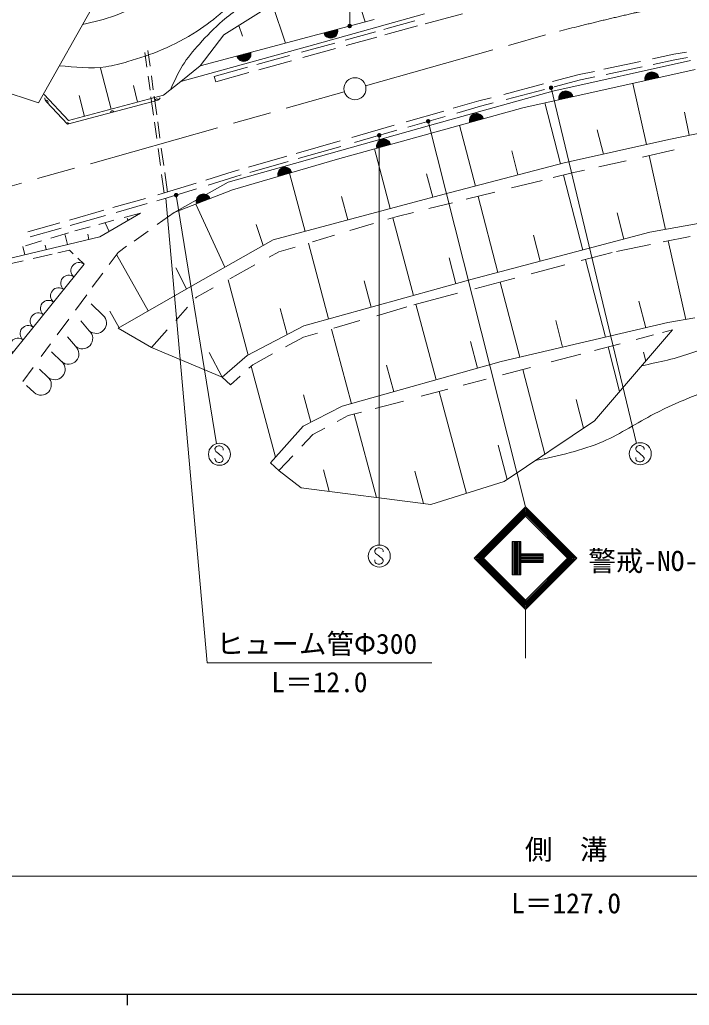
# Model space of a CAD drawing. Units: millimetres, scale not verified. Extents: x 40000 to 680000, y 20000 to 380000.
# Drawn here: x 158229 to 219063, y 204000 to 293484 of the extents above; entities that cross this region are included whole.
import ezdxf
from ezdxf.enums import TextEntityAlignment as Align

# ---------------------------------------------------------------- set-up
doc = ezdxf.new("R2010")
doc.units = ezdxf.units.MM
doc.header["$LTSCALE"] = 1000
doc.linetypes.add('CHAIN', pattern=[18.5, 12, -1.5, 3.5, -1.5])
for name, color, linetype, lineweight in [('M-BGD', 7, 'Continuous', 13), ('M-BMK', 2, 'CHAIN', 13), ('M-BMK-SRVR', 3, 'Continuous', 13), ('M-STR-STR3', 7, 'Continuous', 13), ('M-STR-STRC', 7, 'Continuous', 13), ('M-TTL-BAND', 7, 'Continuous', 25)]:
    doc.layers.add(name, color=color, linetype=linetype, lineweight=lineweight)
doc.styles.add('ＭＳ ゴシック', font='')
doc.styles.get('ＭＳ ゴシック').set_extended_font_data('MS Gothic')

# ---------------------------------------------------------------- blocks, each defined once
blk = doc.blocks.new('filled_dot')
at = {"color": 0, "linetype": 'Continuous', "lineweight": -2, "const_width": 1.25}
blk.add_lwpolyline([(-0.625, 0, 1), (0.625, 0, 1)], format="xyb", close=True, dxfattribs=at)

msp = doc.modelspace()

# ---------------------------------------------------------------- linework, layer by layer
at = {"layer": 'M-BGD'}
for p, q in [((166769, 298051), (159930, 285928)), ((189627, 293291), (187961, 298289)), ((176776, 292114), (185146, 297351)), ((181193, 294878), (182366, 291359)), ((185055, 291220), (195004, 294028)), ((195067, 293109), (198455, 294029)), ((190434, 293505), (174636, 289304)), ((178140, 292968), (178463, 291998)), ((191301, 292603), (191697, 292713)), ((191697, 292713), (194132, 293373)), ((191830, 292230), (194363, 292918)), ((174636, 289304), (176776, 292114)), ((187798, 291631), (190553, 292395)), ((187883, 291135), (190687, 291913)), ((191409, 292114), (191830, 292230)), ((172880, 287867), (185055, 291220)), ((183837, 290532), (186853, 291368)), ((183953, 290045), (186913, 290866)), ((169783, 289181), (169601, 290511)), ((170075, 289259), (169878, 290699)), ((179771, 289404), (182745, 290229)), ((215713, 289926), (217656, 290342)), ((217656, 290342), (218814, 290536)), ((217750, 289851), (218910, 290045)), ((166530, 285354), (165579, 289092)), ((172880, 287867), (174636, 289304)), ((175906, 288331), (178928, 289170)), ((179945, 288933), (182933, 289762)), ((206655, 286997), (219179, 289767)), ((211300, 288980), (214643, 289696)), ((211509, 288513), (214785, 289216)), ((215766, 289426), (217750, 289851)), ((170073, 287073), (169898, 288344)), ((170368, 287132), (170196, 288383)), ((175906, 288331), (176040, 287850)), ((176040, 287850), (179034, 288680)), ((219583, 288959), (203943, 285496)), ((206631, 287862), (209072, 288503)), ((209072, 288503), (210448, 288797)), ((209188, 288016), (210474, 288292)), ((159930, 285928), (153943, 287913)), ((168945, 285999), (168564, 287497)), ((171284, 286622), (172880, 287867)), ((202221, 286704), (205828, 287651)), ((206787, 287386), (209188, 288016)), ((213935, 287708), (215180, 282154)), ((160459, 286686), (162663, 284323)), ((162663, 284323), (171284, 286622)), ((164114, 284710), (163633, 286600)), ((170383, 284811), (170155, 286478)), ((170681, 284848), (170447, 286552)), ((195459, 283880), (206655, 286997)), ((199949, 286107), (201061, 286399)), ((202410, 286237), (205909, 287155)), ((162566, 283987), (160653, 286038)), ((170691, 286154), (162566, 283987)), ((203943, 285496), (187090, 280821)), ((197625, 285440), (199949, 286107)), ((197943, 285011), (200081, 285625)), ((200081, 285625), (201237, 285929)), ((207369, 280391), (205931, 285936)), ((193328, 284207), (196764, 285193)), ((193477, 283729), (196878, 284706)), ((230087, 285265), (217217, 282610)), ((219044, 282987), (218612, 285081)), ((170675, 282689), (170470, 284183)), ((170970, 282744), (170768, 284217)), ((177164, 278744), (195459, 283880)), ((188403, 282792), (192263, 283901)), ((204191, 249263), (195339, 284264)), ((198194, 283901), (199625, 278383)), ((188648, 282343), (192489, 283445)), ((211271, 281277), (210702, 283474)), ((183350, 281342), (187334, 282485)), ((183526, 280872), (187397, 281984)), ((217217, 282610), (207694, 280475)), ((171008, 280261), (170799, 281783)), ((171311, 280262), (171095, 281836)), ((179027, 280100), (182512, 281101)), ((191899, 276339), (190450, 281753)), ((203497, 279387), (202931, 281569)), ((214814, 281011), (217697, 281657)), ((215407, 281144), (216910, 274440)), ((187090, 280821), (177568, 278051)), ((179141, 279613), (182607, 280608)), ((207694, 280475), (196786, 277647)), ((210854, 280124), (213339, 280681)), ((171353, 277749), (171123, 279420)), ((171643, 277839), (171401, 279602)), ((175148, 278928), (177625, 279698)), ((175359, 278470), (177769, 279219)), ((177625, 279698), (178181, 279858)), ((177769, 279219), (178357, 279388)), ((182755, 279560), (184171, 274270)), ((195763, 277373), (195194, 279498)), ((206697, 279149), (208426, 279580)), ((207631, 279382), (209395, 272575)), ((208426, 279580), (209537, 279829)), ((171176, 277694), (174265, 278654)), ((172258, 275973), (177164, 278744)), ((202909, 278205), (205697, 278900)), ((170779, 277580), (171176, 277694)), ((171319, 277214), (174291, 278138)), ((177568, 278051), (172258, 275973)), ((196786, 277647), (181261, 273492)), ((188035, 275305), (187466, 277430)), ((198796, 277179), (201400, 277829)), ((199868, 277447), (201661, 270530)), ((166704, 276420), (169670, 277265)), ((167007, 275986), (169812, 276785)), ((170685, 277034), (171319, 277214)), ((174225, 276743), (176859, 271011)), ((195402, 276334), (197551, 276869)), ((162760, 275296), (165877, 276184)), ((162813, 274792), (166030, 275708)), ((165524, 273778), (169196, 275928)), ((169196, 275928), (167720, 275526)), ((170711, 274876), (172258, 275973)), ((191672, 275362), (192519, 275615)), ((192519, 275615), (194008, 275986)), ((213118, 273558), (212499, 275943)), ((215486, 274184), (223508, 275627)), ((158967, 274216), (161880, 275046)), ((166792, 275273), (165418, 274899)), ((165994, 275056), (166356, 274265)), ((167994, 275427), (168082, 275276)), ((180344, 272975), (179701, 274895)), ((188218, 274332), (190379, 274977)), ((192124, 275497), (194011, 268449)), ((159190, 273760), (161998, 274559)), ((162675, 274136), (161065, 273654)), ((162344, 274037), (162573, 273074)), ((164637, 274686), (163253, 274309)), ((164408, 274002), (164519, 273538)), ((168618, 273392), (169890, 274293)), ((184845, 273326), (186822, 273916)), ((199326, 269913), (215486, 274184)), ((205528, 271552), (204916, 273913)), ((153976, 271024), (165524, 273778)), ((160210, 273397), (158758, 272962)), ((160533, 273008), (160628, 272610)), ((181261, 273492), (173989, 269394)), ((184455, 273210), (186298, 266324)), ((215535, 273075), (212438, 272452)), ((219128, 273798), (216696, 273309)), ((217144, 273399), (218742, 266268)), ((158506, 272887), (158683, 272146)), ((159451, 271805), (161176, 272201)), ((161699, 272321), (162758, 272564)), ((162758, 272564), (163093, 272238)), ((166356, 271263), (167167, 272362)), ((169912, 267044), (167024, 272168)), ((167167, 272362), (167939, 272910)), ((180887, 271926), (181757, 272405)), ((181757, 272405), (183241, 272848)), ((212051, 272350), (209247, 271610)), ((154841, 259838), (164081, 271276)), ((156672, 271168), (158546, 271598)), ((163519, 271823), (164081, 271276)), ((177320, 269962), (179606, 271220)), ((197867, 269512), (197239, 271858)), ((207758, 271216), (204686, 270405)), ((209620, 271708), (211447, 264662)), ((164828, 269192), (165782, 270485)), ((173378, 269041), (172422, 270969)), ((173989, 269394), (167179, 265469)), ((178993, 263039), (177163, 269875)), ((184032, 265700), (199326, 269913)), ((190154, 267387), (189511, 269789)), ((203206, 270014), (199572, 269054)), ((201885, 269665), (203654, 262842)), ((163284, 267100), (164314, 268495)), ((174300, 268299), (175820, 269136)), ((198013, 268643), (194030, 267591)), ((165799, 266643), (164722, 267674)), ((174200, 268188), (174300, 268299)), ((194225, 267648), (196061, 260788)), ((215099, 265516), (214472, 267937)), ((166415, 267014), (167274, 265524)), ((172401, 266182), (173479, 267384)), ((182536, 264910), (181907, 267257)), ((193411, 267410), (190668, 266608)), ((161641, 264872), (162680, 266281)), ((164547, 265241), (163769, 266132)), ((189142, 266161), (186780, 265471)), ((201960, 262446), (217111, 265986)), ((207550, 263752), (206923, 266173)), ((217111, 265986), (219566, 266411)), ((167179, 265469), (170193, 263720)), ((170193, 263720), (171628, 265320)), ((178895, 262988), (184032, 265700)), ((185296, 265036), (184023, 264664)), ((186545, 265402), (188359, 258623)), ((210456, 257065), (217536, 265325)), ((217536, 265325), (216628, 265085)), ((160183, 262896), (161042, 264061)), ((163294, 263839), (162563, 264702)), ((184023, 264664), (182390, 263781)), ((199816, 261843), (199170, 264259)), ((212785, 264069), (210451, 263452)), ((215814, 264870), (214235, 264452)), ((162042, 262437), (161133, 263328)), ((176612, 261030), (170193, 263720)), ((175436, 263257), (176612, 261030)), ((181195, 263135), (179397, 262163)), ((209205, 263122), (206527, 262414)), ((211677, 263776), (212729, 259717)), ((215108, 262493), (214901, 263294)), ((176612, 261030), (178895, 262988)), ((187516, 258386), (201960, 262446)), ((158520, 260642), (159459, 261915)), ((160790, 261035), (160040, 261758)), ((179397, 262163), (179045, 261843)), ((181473, 253772), (179261, 262038)), ((192210, 259706), (191564, 262121)), ((204644, 261916), (202082, 261239)), ((203942, 261731), (205939, 254028)), ((177368, 260322), (176612, 261030)), ((178258, 261129), (177368, 260322)), ((200601, 260847), (198506, 260293)), ((159537, 259632), (158862, 260272)), ((197121, 259927), (194717, 259291)), ((196347, 259722), (198822, 250475)), ((184668, 256943), (184007, 259411)), ((193093, 258862), (190518, 258181)), ((209458, 256394), (208783, 258998)), ((183976, 256593), (187516, 258386)), ((189284, 257854), (188082, 257537)), ((188082, 257537), (187062, 256996)), ((188612, 257677), (190641, 250099)), ((202243, 251542), (210456, 257065)), ((181002, 253242), (183976, 256593)), ((185949, 256407), (184873, 255838)), ((184873, 255838), (183858, 254760)), ((202523, 251731), (201689, 254847)), ((181002, 253242), (181805, 252533)), ((183035, 253887), (181805, 252581)), ((181805, 252533), (183787, 250976)), ((186353, 250647), (185825, 252622)), ((194929, 249550), (194141, 252492)), ((195587, 249465), (202243, 251542)), ((183787, 250976), (195587, 249465))]:
    msp.add_line(p, q, dxfattribs=at)
for centre, radius, start, end in [((186485, 292455), 650, 194.88997, 14.88997), ((186485, 292455), 600, 194.88997, 14.88997), ((186485, 292455), 550, 194.88997, 14.88997), ((186485, 292455), 500, 194.88997, 14.88997), ((186485, 292455), 450, 194.88997, 14.88997), ((186485, 292455), 400, 194.88997, 14.88997), ((186485, 292455), 350, 194.88997, 14.88997), ((186485, 292455), 300, 194.88997, 14.88997), ((186485, 292455), 250, 194.88997, 14.88997), ((186485, 292455), 200, 194.88997, 14.88997), ((186485, 292455), 150, 194.88997, 14.88997), ((186485, 292455), 100, 194.88997, 14.88997), ((186485, 292455), 50, 194.88997, 14.88997), ((178586, 290354), 650, 194.88997, 14.88997), ((178586, 290354), 600, 194.88997, 14.88997), ((178586, 290354), 550, 194.88997, 14.88997), ((178586, 290354), 500, 194.88997, 14.88997), ((178586, 290354), 450, 194.88997, 14.88997), ((178586, 290354), 400, 194.88997, 14.88997), ((178586, 290354), 350, 194.88997, 14.88997), ((178586, 290354), 300, 194.88997, 14.88997), ((178586, 290354), 250, 194.88997, 14.88997), ((178586, 290354), 200, 194.88997, 14.88997), ((178586, 290354), 150, 194.88997, 14.88997), ((178586, 290354), 100, 194.88997, 14.88997), ((178586, 290354), 50, 194.88997, 14.88997), ((215673, 288093), 650, 12.48403, 192.48403), ((215673, 288093), 600, 12.48403, 192.48403), ((215673, 288093), 550, 12.48403, 192.48403), ((215673, 288093), 500, 12.48403, 192.48403), ((215673, 288093), 450, 12.48403, 192.48403), ((215673, 288093), 400, 12.48403, 192.48403), ((215673, 288093), 350, 12.48403, 192.48403), ((215673, 288093), 300, 12.48403, 192.48403), ((215673, 288093), 250, 12.48403, 192.48403), ((215673, 288093), 200, 12.48403, 192.48403), ((215673, 288093), 150, 12.48403, 192.48403), ((215673, 288093), 100, 12.48403, 192.48403), ((215673, 288093), 50, 12.48403, 192.48403), ((161019, 286379), 500, 177.99747, 222.99747), ((170562, 286637), 500, 284.93142, 329.93142), ((207853, 286362), 650, 12.48403, 192.48403), ((207853, 286362), 600, 12.48403, 192.48403), ((207853, 286362), 550, 12.48403, 192.48403), ((207853, 286362), 500, 12.48403, 192.48403), ((207853, 286362), 450, 12.48403, 192.48403), ((207853, 286362), 400, 12.48403, 192.48403), ((207853, 286362), 350, 12.48403, 192.48403), ((207853, 286362), 300, 12.48403, 192.48403), ((207853, 286362), 250, 12.48403, 192.48403), ((207853, 286362), 200, 12.48403, 192.48403), ((207853, 286362), 150, 12.48403, 192.48403), ((207853, 286362), 100, 12.48403, 192.48403), ((207853, 286362), 50, 12.48403, 192.48403), ((160653, 286038), 150, 312.99747, 132.99747), ((170691, 286154), 150, 14.93142, 194.93142), ((166628, 285070), 150, 14.93142, 194.93142), ((199730, 284327), 650, 15.50387, 195.50387), ((199730, 284327), 600, 15.50387, 195.50387), ((199730, 284327), 550, 15.50387, 195.50387), ((199730, 284327), 500, 15.50387, 195.50387), ((199730, 284327), 450, 15.50387, 195.50387), ((199730, 284327), 400, 15.50387, 195.50387), ((199730, 284327), 350, 15.50387, 195.50387), ((199730, 284327), 300, 15.50387, 195.50387), ((199730, 284327), 250, 15.50387, 195.50387), ((162566, 283987), 150, 14.93142, 132.99747), ((199730, 284327), 200, 15.50387, 195.50387), ((199730, 284327), 150, 15.50387, 195.50387), ((199730, 284327), 100, 15.50387, 195.50387), ((199730, 284327), 50, 15.50387, 195.50387), ((191303, 281990), 650, 15.50387, 195.50387), ((191303, 281990), 600, 15.50387, 195.50387), ((191303, 281990), 550, 15.50387, 195.50387), ((191303, 281990), 500, 15.50387, 195.50387), ((191303, 281990), 450, 15.50387, 195.50387), ((191303, 281990), 400, 15.50387, 195.50387), ((191303, 281990), 350, 15.50387, 195.50387), ((191303, 281990), 300, 15.50387, 195.50387), ((191303, 281990), 250, 15.50387, 195.50387), ((191303, 281990), 200, 15.50387, 195.50387), ((191303, 281990), 150, 15.50387, 195.50387), ((191303, 281990), 100, 15.50387, 195.50387), ((191303, 281990), 50, 15.50387, 195.50387), ((182329, 279436), 650, 16.22019, 196.22019), ((182329, 279436), 600, 16.22019, 196.22019), ((182329, 279436), 550, 16.22019, 196.22019), ((182329, 279436), 500, 16.22019, 196.22019), ((182329, 279436), 450, 16.22019, 196.22019), ((182329, 279436), 400, 16.22019, 196.22019), ((182329, 279436), 350, 16.22019, 196.22019), ((182329, 279436), 300, 16.22019, 196.22019), ((182329, 279436), 250, 16.22019, 196.22019), ((182329, 279436), 200, 16.22019, 196.22019), ((182329, 279436), 150, 16.22019, 196.22019), ((182329, 279436), 100, 16.22019, 196.22019), ((182329, 279436), 50, 16.22019, 196.22019), ((174913, 277012), 650, 21.37062, 201.37062), ((174913, 277012), 600, 21.37062, 201.37062), ((174913, 277012), 550, 21.37062, 201.37062), ((174913, 277012), 500, 21.37062, 201.37062), ((174913, 277012), 450, 21.37062, 201.37062), ((174913, 277012), 400, 21.37062, 201.37062), ((174913, 277012), 350, 21.37062, 201.37062), ((174913, 277012), 300, 21.37062, 201.37062), ((174913, 277012), 250, 21.37062, 201.37062), ((174913, 277012), 200, 21.37062, 201.37062), ((174913, 277012), 150, 21.37062, 201.37062), ((174913, 277012), 100, 21.37062, 201.37062), ((174913, 277012), 50, 21.37062, 201.37062), ((163619, 270704), 735, 51.06663, 231.06663), ((162695, 269561), 735, 51.06663, 231.06663), ((161771, 268417), 735, 51.06663, 231.06663), ((160847, 267273), 735, 51.06663, 231.06663), ((159923, 266129), 735, 51.06663, 231.06663), ((165173, 265942), 940, 228.23101, 48.23101), ((158999, 264985), 735, 51.06663, 231.06663), ((163920, 264540), 940, 228.23101, 48.23101), ((158075, 263841), 735, 51.06663, 231.06663), ((162668, 263138), 940, 228.23101, 48.23101), ((161416, 261736), 940, 228.23101, 48.23101), ((160163, 260334), 940, 228.23101, 48.23101)]:
    msp.add_arc(centre, radius, start, end, dxfattribs=at)
for points, knots in [([(171932, 287128), (172262, 287880), (172591, 288632), (173022, 289322), (173458, 290022), (173997, 290657), (174552, 291277), (175214, 292016), (175898, 292732), (176648, 293372), (177646, 294225), (178762, 294941), (179802, 295750), (180869, 296579), (181858, 297504), (182792, 298481), (183916, 299655), (184960, 300903), (185942, 302196), (187942, 304830), (189682, 307655), (191306, 310540), (192989, 313532), (194546, 316589), (195954, 319717), (196545, 321031), (197110, 322357), (197742, 323650), (198678, 325566), (199759, 327409), (200841, 329252)], [0, 0, 0, 0, 1, 1, 1, 2, 2, 2, 3, 3, 3, 4, 4, 4, 5, 5, 5, 6, 6, 6, 7, 7, 7, 8, 8, 8, 9, 9, 9, 10, 10, 10, 10]), ([(161836, 289306), (163257, 289164), (164679, 289022), (166068, 289219), (166740, 289314), (167404, 289489), (168062, 289680), (169120, 289987), (170161, 290337), (171168, 290765), (172268, 291233), (173327, 291794), (174342, 292447), (175984, 293504), (177507, 294803), (178605, 296399), (178927, 296867), (179212, 297360), (179475, 297864), (180858, 300512), (181627, 303436), (182771, 306195), (183463, 307867), (184293, 309478), (185014, 311139), (185530, 312330), (185991, 313548), (186570, 314709), (187179, 315930), (187919, 317090), (188492, 318325), (188965, 319344), (189324, 320414), (189683, 321484)], [0, 0, 0, 0, 1, 1, 1, 2, 2, 2, 3, 3, 3, 4, 4, 4, 5, 5, 5, 6, 6, 6, 7, 7, 7, 8, 8, 8, 9, 9, 9, 10, 10, 10, 11, 11, 11, 11]), ([(163945, 293045), (164951, 293279), (165956, 293512), (166922, 293875), (167925, 294251), (168884, 294767), (169741, 295405), (170912, 296277), (171890, 297377), (172921, 298424), (174127, 299648), (175404, 300800), (176465, 302128), (177528, 303460), (178372, 304968), (179202, 306477), (180318, 308505), (181407, 310535), (182247, 312677), (183001, 314598), (183555, 316608), (184421, 318475), (184972, 319661), (185648, 320789), (186324, 321918)], [0, 0, 0, 0, 1, 1, 1, 2, 2, 2, 3, 3, 3, 4, 4, 4, 5, 5, 5, 6, 6, 6, 7, 7, 7, 8, 8, 8, 8]), ([(134564, 290112), (135452, 290684), (136339, 291257), (137313, 291574), (138255, 291881), (139278, 291949), (140281, 292083), (141594, 292258), (142873, 292545), (144140, 292888), (145770, 293331), (147379, 293867), (149016, 294287), (150435, 294653), (151875, 294931), (153298, 295305), (154481, 295616), (155653, 295994), (156859, 296153), (157420, 296227), (157988, 296253), (158555, 296280)], [0, 0, 0, 0, 1, 1, 1, 2, 2, 2, 3, 3, 3, 4, 4, 4, 5, 5, 5, 6, 6, 6, 7, 7, 7, 7]), ([(214746, 262070), (216320, 262397), (217895, 262725), (219387, 263266), (221777, 264132), (223959, 265547), (226206, 266785), (227704, 267611), (229232, 268358), (230752, 269131), (232703, 270124), (234641, 271159), (236471, 272358), (238228, 273509), (239885, 274811), (241603, 276023), (242766, 276844), (243957, 277624), (245147, 278404)], [0, 0, 0, 0, 1, 1, 1, 2, 2, 2, 3, 3, 3, 4, 4, 4, 5, 5, 5, 6, 6, 6, 6]), ([(205100, 253463), (207206, 253906), (209312, 254348), (211249, 255201), (212840, 255901), (214317, 256878), (215868, 257694), (218279, 258961), (220870, 259838), (223420, 260773), (225344, 261478), (227244, 262216), (229139, 263046), (231314, 263999), (233483, 265073), (235224, 266639), (236209, 267524), (237057, 268567), (237937, 269571), (238703, 270446), (239493, 271292), (240283, 272138)], [0, 0, 0, 0, 1, 1, 1, 2, 2, 2, 3, 3, 3, 4, 4, 4, 5, 5, 5, 6, 6, 6, 7, 7, 7, 7])]:
    msp.add_open_spline(points, degree=3, knots=knots, dxfattribs=at)
at = {"layer": 'M-BMK'}
for p, q in [((189652, 287478), (207261, 292452)), ((93435, 260296), (187711, 286929))]:
    msp.add_line(p, q, dxfattribs=at)
msp.add_open_spline([(207261, 292452), (209676, 293053), (212091, 293654), (214519, 294197), (217483, 294861), (220468, 295439), (223468, 295915), (226677, 296423), (229905, 296814), (233139, 297135), (236131, 297432), (239129, 297670), (242132, 297813), (245694, 297982), (249264, 298018), (252828, 297920), (256850, 297810), (260865, 297529), (264876, 297186), (268332, 296889), (271785, 296546), (275210, 296010), (277656, 295627), (280087, 295146), (282507, 294622), (282911, 294535), (283314, 294446), (283717, 294356), (283985, 294296), (284254, 294236), (284522, 294175), (284567, 294165), (284612, 294155), (284656, 294145), (284701, 294135), (284746, 294124), (284790, 294114), (284835, 294104), (284880, 294094), (284925, 294084), (284981, 294071), (285037, 294058), (285094, 294045), (285150, 294033), (285206, 294020), (285263, 294007), (285554, 293940), (285844, 293866), (286133, 293791)], degree=3, knots=[0, 0, 0, 0, 1, 1, 1, 2, 2, 2, 3, 3, 3, 4, 4, 4, 5, 5, 5, 6, 6, 6, 7, 7, 7, 8, 8, 8, 9, 9, 9, 10, 10, 10, 11, 11, 11, 12, 12, 12, 13, 13, 13, 14, 14, 14, 15, 15, 15, 16, 16, 16, 16], dxfattribs=at)
at = {"layer": 'M-BMK-SRVR'}
msp.add_circle((188689, 287214), 1000, dxfattribs=at)
at = {"layer": 'M-STR-STR3'}
for p, q in [((171511, 277274), (175253, 235098)), ((175253, 235098), (195686, 235098)), ((146968, 215722), (268794, 215722))]:
    msp.add_line(p, q, dxfattribs=at)
at = {"layer": 'M-STR-STRC'}
for p, q in [((188207, 292913), (188207, 329810)), ((214277, 255022), (206502, 287311)), ((190898, 282989), (190898, 245782)), ((176097, 254990), (172442, 277563)), ((176096, 254728), (175972, 254544)), ((175972, 254544), (175975, 254412)), ((175975, 254412), (176038, 254283)), ((176038, 254283), (176293, 254101)), ((176288, 254794), (176096, 254728)), ((176409, 254791), (176288, 254794)), ((176659, 254673), (176409, 254791)), ((176723, 254541), (176659, 254673)), ((176723, 254412), (176723, 254541)), ((214321, 254774), (214197, 254590)), ((214197, 254590), (214200, 254458)), ((214200, 254458), (214263, 254329)), ((214263, 254329), (214518, 254148)), ((214513, 254840), (214321, 254774)), ((214634, 254838), (214513, 254840)), ((214518, 254148), (214647, 254016)), ((214884, 254719), (214634, 254838)), ((214948, 254587), (214884, 254719)), ((214948, 254458), (214948, 254587)), ((175975, 253564), (175972, 253685)), ((176014, 253461), (175975, 253564)), ((176099, 253351), (176014, 253461)), ((176286, 253290), (176099, 253351)), ((176420, 253290), (176286, 253290)), ((176293, 254101), (176422, 253969)), ((176520, 253319), (176420, 253290)), ((176422, 253969), (176602, 253854)), ((176662, 253411), (176520, 253319)), ((176602, 253854), (176728, 253653)), ((176723, 253543), (176662, 253411)), ((176728, 253653), (176723, 253543)), ((214200, 253610), (214197, 253732)), ((214239, 253508), (214200, 253610)), ((214324, 253397), (214239, 253508)), ((214510, 253337), (214324, 253397)), ((214645, 253337), (214510, 253337)), ((214745, 253366), (214645, 253337)), ((214647, 254016), (214826, 253900)), ((214887, 253458), (214745, 253366)), ((214826, 253900), (214953, 253700)), ((214948, 253589), (214887, 253458)), ((214953, 253700), (214948, 253589)), ((199524, 244596), (204191, 249263)), ((199666, 244596), (204191, 249121)), ((199807, 244596), (204191, 248980)), ((199948, 244596), (204191, 248838)), ((200019, 244525), (204262, 248768)), ((204120, 248768), (208363, 244525)), ((204191, 249263), (208858, 244596)), ((204191, 249121), (208716, 244596)), ((204191, 248980), (208575, 244596)), ((204191, 248838), (208434, 244596)), ((200090, 244454), (204332, 248697)), ((200161, 244384), (204403, 248626)), ((203979, 248626), (208222, 244384)), ((204050, 248697), (208292, 244454)), ((203769, 246096), (202969, 246096)), ((202969, 246096), (202969, 243096)), ((203069, 246096), (203069, 243096)), ((203169, 246096), (203169, 243096)), ((203269, 246096), (203269, 243096)), ((203369, 246096), (203369, 243096)), ((203469, 246096), (203469, 243096)), ((203569, 246096), (203569, 243096)), ((203669, 246096), (203669, 243096)), ((203769, 246096), (203769, 243096)), ((190614, 245479), (190490, 245295)), ((190490, 245295), (190493, 245163)), ((190806, 245545), (190614, 245479)), ((190928, 245543), (190806, 245545)), ((191178, 245424), (190928, 245543)), ((191241, 245292), (191178, 245424)), ((191241, 245163), (191241, 245292)), ((190493, 244315), (190490, 244437)), ((190493, 245163), (190556, 245034)), ((190533, 244213), (190493, 244315)), ((190556, 245034), (190812, 244853)), ((190812, 244853), (190941, 244721)), ((190941, 244721), (191120, 244605)), ((191120, 244605), (191246, 244405)), ((191241, 244294), (191180, 244163)), ((191246, 244405), (191241, 244294)), ((199524, 244596), (204191, 239929)), ((199666, 244596), (204191, 240070)), ((199807, 244596), (204191, 240212)), ((199948, 244596), (204191, 240353)), ((200019, 244666), (204262, 240424)), ((200090, 244737), (204332, 240495)), ((200161, 244808), (204403, 240565)), ((205790, 244996), (203769, 244996)), ((205790, 244896), (203769, 244896)), ((205790, 244796), (203769, 244796)), ((205790, 244696), (203769, 244696)), ((205790, 244596), (203769, 244596)), ((205790, 244496), (203769, 244496)), ((205790, 244396), (203769, 244396)), ((205790, 244296), (203769, 244296)), ((203979, 240565), (208222, 244808)), ((204050, 240495), (208292, 244737)), ((204120, 240424), (208363, 244666)), ((204191, 240353), (208434, 244596)), ((204191, 240212), (208575, 244596)), ((204191, 240070), (208716, 244596)), ((204191, 239929), (208858, 244596)), ((205790, 244996), (205790, 244196)), ((190617, 244102), (190533, 244213)), ((190804, 244042), (190617, 244102)), ((190938, 244042), (190804, 244042)), ((191038, 244070), (190938, 244042)), ((191180, 244163), (191038, 244070)), ((205790, 244196), (203769, 244196)), ((203769, 243096), (202969, 243096)), ((204191, 239929), (204191, 235512))]:
    msp.add_line(p, q, dxfattribs=at)
for centre in [(176379, 254031), (214604, 254077), (190898, 244782)]:
    msp.add_circle(centre, 1000, dxfattribs=at)
at = {"layer": 'M-TTL-BAND'}
for p, q in [((40000, 205000), (579000, 205000)), ((168000, 205000), (168000, 204000))]:
    msp.add_line(p, q, dxfattribs=at)

# ---------------------------------------------------------------- block references
at = {"layer": 'M-BGD', "xscale": 160, "yscale": 160, "rotation": 284.2}
msp.add_blockref('filled_dot', (195339, 284264), dxfattribs=at)
at = {"layer": 'M-STR-STRC', "xscale": 160, "yscale": 160}
for p, rotation in [((188207, 292913), 90), ((206502, 287311), 283.5), ((190898, 282989), 270), ((172442, 277563), 279.2)]:
    msp.add_blockref('filled_dot', p, dxfattribs=dict(at, rotation=rotation))

# ---------------------------------------------------------------- texts
at = {"layer": 'M-STR-STR3', "style": 'ＭＳ ゴシック'}
for s, p in [('ヒューム管Φ300', (176095, 235355)), ('L＝12.0', (181095, 231877)), ('側\u3000溝', (204131, 216679)), ('L＝127.0', (202881, 211801))]:
    msp.add_text(s, height=1833, dxfattribs=at).set_placement(p, align=Align.BOTTOM_LEFT)
at = {"layer": 'M-STR-STRC', "style": 'ＭＳ ゴシック'}
msp.add_text('警戒-NO-38', height=1833, dxfattribs=at).set_placement((209883, 242874), align=Align.BOTTOM_LEFT)

doc.saveas('drawing.dxf')
